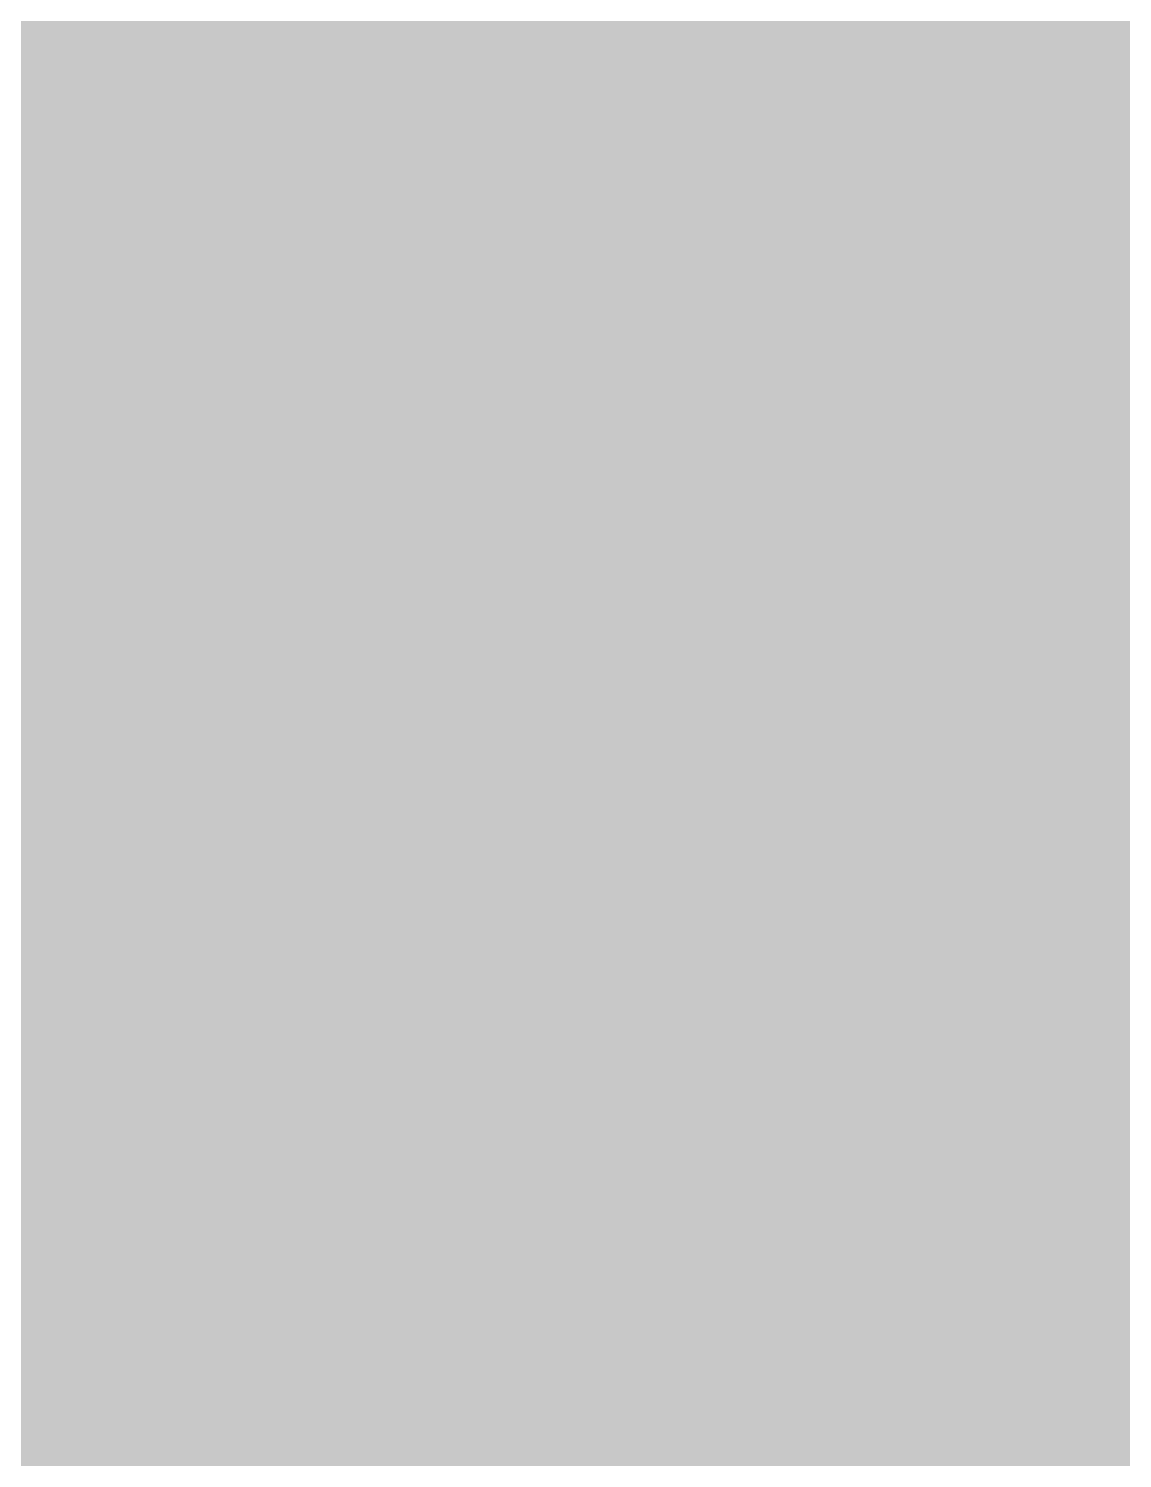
# Model space of a CAD drawing. Header units: millimetres. Extents: x 0 to 212, y 0 to 212.
# Drawn here: x 67.07 to 104.38, y 122.11 to 170.92 of the extents above; entities that cross this region are included whole.
import ezdxf

# ---------------------------------------------------------------- set-up
doc = ezdxf.new("R2010")
doc.units = ezdxf.units.MM

msp = doc.modelspace()

# ---------------------------------------------------------------- hatches: boundary and pattern name
msp.add_hatch(color=254).paths.add_polyline_path([(211.7189, 105.8869), (211.709, 107.2007), (211.6861, 108.5139), (211.6455, 109.8245), (211.5871, 111.1326), (211.5134, 112.4407), (211.4245, 113.7437), (211.3204, 115.0468), (211.201, 116.3447), (211.0638, 117.6426), (210.9114, 118.9355), (210.7413, 120.2258), (210.5584, 121.5136), (210.3577, 122.7988), (210.1418, 124.079), (209.9107, 125.3566), (209.6643, 126.6292), (209.4027, 127.8992), (209.1258, 129.1641), (208.8337, 130.4239), (208.5264, 131.6812), (208.2038, 132.936), (207.866, 134.1831), (207.5104, 135.4277), (207.1421, 136.6647), (206.7611, 137.8991), (206.3623, 139.1285), (205.9483, 140.3502), (205.5216, 141.5694), (205.0771, 142.781), (204.6199, 143.9901), (204.1474, 145.1915), (203.6623, 146.3853), (203.1619, 147.574), (202.6463, 148.7576), (202.1154, 149.9362), (201.5693, 151.1046), (201.0105, 152.2705), (200.439, 153.4262), (199.8523, 154.5768), (199.2503, 155.7198), (198.6356, 156.8577), (198.0057, 157.9855), (197.3605, 159.1081), (196.7052, 160.2232), (196.0321, 161.3281), (195.3489, 162.4279), (194.6504, 163.5176), (193.9366, 164.6022), (193.2102, 165.6766), (192.471, 166.7434), (191.7167, 167.8), (190.9521, 168.849), (190.1698, 169.8904), (189.3773, 170.9217), (188.5696, 171.9428), (187.7517, 172.9562), (186.9161, 173.9621), (186.0702, 174.9552), (185.2117, 175.9407), (184.338, 176.9161), (183.454, 177.8838), (182.5549, 178.8389), (181.643, 179.7837), (180.721, 180.7185), (179.7837, 181.643), (178.8389, 182.5549), (177.8838, 183.454), (176.9161, 184.338), (175.9407, 185.2117), (174.9552, 186.0702), (173.9621, 186.9161), (172.9562, 187.7492), (171.9428, 188.5696), (170.9217, 189.3773), (169.8904, 190.1698), (168.849, 190.9496), (167.8, 191.7167), (166.7408, 192.471), (165.6766, 193.2102), (164.6022, 193.9366), (163.5176, 194.6504), (162.4279, 195.3489), (161.3281, 196.0321), (160.2232, 196.7052), (159.1081, 197.3631), (157.9855, 198.0057), (156.8577, 198.6356), (155.7198, 199.2503), (154.5768, 199.8523), (153.4262, 200.439), (152.2705, 201.0131), (151.1046, 201.5719), (149.9362, 202.1154), (148.7576, 202.6463), (147.574, 203.1619), (146.3853, 203.6623), (145.1889, 204.15), (143.9875, 204.6199), (142.781, 205.0796), (141.5694, 205.5216), (140.3502, 205.9483), (139.1285, 206.3623), (137.8991, 206.7611), (136.6647, 207.1446), (135.4252, 207.5129), (134.1831, 207.866), (132.9334, 208.2038), (131.6812, 208.5264), (130.4239, 208.8337), (129.1641, 209.1284), (127.8966, 209.4052), (126.6292, 209.6668), (125.3541, 209.9132), (124.0765, 210.1444), (122.7963, 210.3603), (121.5136, 210.5584), (120.2258, 210.7438), (118.9355, 210.9114), (117.6401, 211.0638), (116.3447, 211.201), (115.0468, 211.3229), (113.7437, 211.4271), (112.4382, 211.516), (111.1326, 211.5896), (109.8245, 211.6455), (108.5113, 211.6861), (107.1982, 211.7115), (105.885, 211.7192), (104.5693, 211.7115), (103.2561, 211.6861), (101.9454, 211.6455), (100.6373, 211.5896), (99.3292, 211.516), (98.0262, 211.4271), (96.7232, 211.3229), (95.4253, 211.201), (94.1273, 211.0638), (92.8345, 210.9114), (91.5441, 210.7438), (90.2564, 210.5584), (88.9711, 210.3603), (87.691, 210.1444), (86.4133, 209.9132), (85.1408, 209.6668), (83.8708, 209.4052), (82.6059, 209.1284), (81.346, 208.8337), (80.0887, 208.5264), (78.834, 208.2038), (77.5868, 207.866), (76.3422, 207.5129), (75.1053, 207.1446), (73.8708, 206.7611), (72.6415, 206.3623), (71.4197, 205.9483), (70.2005, 205.5216), (68.9889, 205.0796), (67.7799, 204.6199), (66.5785, 204.15), (65.3847, 203.6623), (64.196, 203.1619), (63.0123, 202.6463), (61.8338, 202.1154), (60.6628, 201.5719), (59.4995, 201.0131), (58.3438, 200.439), (57.1932, 199.8523), (56.0502, 199.2503), (54.9123, 198.6356), (53.7845, 198.0057), (52.6618, 197.3631), (51.5468, 196.7052), (50.4419, 196.0321), (49.342, 195.3489), (48.2524, 194.6504), (47.1678, 193.9366), (46.0934, 193.2102), (45.0266, 192.471), (43.9699, 191.7167), (42.9209, 190.9496), (41.8795, 190.1698), (40.8483, 189.3773), (39.8272, 188.5696), (38.8137, 187.7492), (37.8079, 186.9161), (36.8148, 186.0702), (35.8292, 185.2117), (34.8539, 184.338), (33.8861, 183.454), (32.9311, 182.5549), (31.9862, 181.643), (31.049, 180.7185), (30.1269, 179.7837), (29.2151, 178.8389), (28.3159, 177.8838), (27.432, 176.9161), (26.5582, 175.9407), (25.6997, 174.9552), (24.8539, 173.9621), (24.0208, 172.9562), (23.2004, 171.9428), (22.3926, 170.9217), (21.6002, 169.8904), (20.8204, 168.849), (20.0533, 167.8), (19.2989, 166.7434), (18.5598, 165.6766), (17.8333, 164.6022), (17.1196, 163.5176), (16.4211, 162.4279), (15.7378, 161.3281), (15.0647, 160.2232), (14.4069, 159.1081), (13.7643, 157.9855), (13.1343, 156.8577), (12.5197, 155.7198), (11.9177, 154.5768), (11.3309, 153.4262), (10.7569, 152.2705), (10.1981, 151.1046), (9.6545, 149.9362), (9.1237, 148.7576), (8.6081, 147.574), (8.1077, 146.3853), (7.62, 145.1915), (7.1501, 143.9901), (6.6904, 142.781), (6.2484, 141.5694), (5.8217, 140.3502), (5.4077, 139.1285), (5.0089, 137.8991), (4.6253, 136.6647), (4.257, 135.4277), (3.904, 134.1831), (3.5662, 132.936), (3.2436, 131.6812), (2.9362, 130.4239), (2.6416, 129.1641), (2.3647, 127.8992), (2.1031, 126.6292), (1.8567, 125.3566), (1.6256, 124.079), (1.4097, 122.7988), (1.2116, 121.5136), (1.0262, 120.2258), (0.8585, 118.9355), (0.7061, 117.6426), (0.569, 116.3447), (0.447, 115.0468), (0.3429, 113.7437), (0.254, 112.4407), (0.1803, 111.1326), (0.1245, 109.8245), (0.0838, 108.5139), (0.0584, 107.2007), (0.0508, 105.885), (0.0584, 104.5718), (0.0838, 103.2586), (0.1245, 101.9454), (0.1803, 100.6373), (0.254, 99.3318), (0.3429, 98.0262), (0.447, 96.7232), (0.569, 95.4253), (0.7061, 94.1299), (0.8585, 92.8345), (1.0262, 91.5441), (1.2116, 90.2564), (1.4097, 88.9737), (1.6256, 87.6935), (1.8567, 86.4159), (2.1031, 85.1408), (2.3647, 83.8733), (2.6416, 82.6059), (2.9362, 81.346), (3.2436, 80.0887), (3.5662, 78.8365), (3.904, 77.5868), (4.257, 76.3448), (4.6253, 75.1053), (5.0089, 73.8708), (5.4077, 72.6415), (5.8217, 71.4197), (6.2484, 70.2005), (6.6904, 68.9889), (7.1501, 67.7824), (7.62, 66.581), (8.1077, 65.3847), (8.6081, 64.196), (9.1237, 63.0123), (9.6545, 61.8338), (10.1981, 60.6654), (10.7569, 59.4995), (11.3309, 58.3438), (11.9177, 57.1932), (12.5197, 56.0502), (13.1343, 54.9123), (13.7643, 53.7845), (14.4069, 52.6618), (15.0647, 51.5468), (15.7378, 50.4419), (16.4211, 49.342), (17.1196, 48.2524), (17.8333, 47.1678), (18.5598, 46.0934), (19.2989, 45.0291), (20.0533, 43.9699), (20.8204, 42.9209), (21.6002, 41.8795), (22.3926, 40.8483), (23.2004, 39.8272), (24.0208, 38.8137), (24.8539, 37.8079), (25.6997, 36.8148), (26.5582, 35.8292), (27.432, 34.8539), (28.3159, 33.8861), (29.2151, 32.9311), (30.1269, 31.9862), (31.049, 31.049), (31.9862, 30.1269), (32.9311, 29.2151), (33.8861, 28.3159), (34.8539, 27.432), (35.8292, 26.5582), (36.8148, 25.6997), (37.8079, 24.8539), (38.8137, 24.0182), (39.8272, 23.2004), (40.8483, 22.3926), (41.8795, 21.6002), (42.9209, 20.8178), (43.9699, 20.0533), (45.0266, 19.2989), (46.0934, 18.5598), (47.1678, 17.8333), (48.2524, 17.1196), (49.342, 16.4211), (50.4419, 15.7378), (51.5468, 15.0647), (52.6618, 14.4094), (53.7845, 13.7643), (54.9123, 13.1343), (56.0502, 12.5197), (57.1932, 11.9177), (58.3438, 11.3309), (59.4995, 10.7594), (60.6628, 10.2006), (61.8338, 9.6545), (63.0123, 9.1237), (64.196, 8.6081), (65.3847, 8.1077), (66.5785, 7.6225), (67.7799, 7.1501), (68.9889, 6.6929), (70.2005, 6.2484), (71.4197, 5.8217), (72.6415, 5.4077), (73.8708, 5.0089), (75.1053, 4.6279), (76.3422, 4.2596), (77.5868, 3.904), (78.834, 3.5662), (80.0887, 3.2436), (81.346, 2.9362), (82.6059, 2.6441), (83.8708, 2.3673), (85.1408, 2.1057), (86.4133, 1.8593), (87.691, 1.6281), (88.9711, 1.4122), (90.2564, 1.2116), (91.5441, 1.0287), (92.8345, 0.8585), (94.1273, 0.7061), (95.4253, 0.569), (96.7232, 0.4496), (98.0262, 0.3454), (99.3292, 0.2565), (100.6373, 0.1829), (101.9454, 0.1245), (103.2561, 0.0838), (104.5693, 0.061), (105.885, 0.0533), (107.1982, 0.061), (108.5113, 0.0838), (109.8245, 0.1245), (111.1326, 0.1829), (112.4382, 0.2565), (113.7437, 0.3454), (115.0468, 0.4496), (116.3447, 0.569), (117.6401, 0.7061), (118.9355, 0.8585), (120.2258, 1.0287), (121.5136, 1.2116), (122.7963, 1.4122), (124.0765, 1.6281), (125.3541, 1.8593), (126.6292, 2.1057), (127.8966, 2.3673), (129.1641, 2.6441), (130.4239, 2.9362), (131.6812, 3.2436), (132.9334, 3.5662), (134.1831, 3.904), (135.4252, 4.2596), (136.6647, 4.6279), (137.8991, 5.0089), (139.1285, 5.4077), (140.3502, 5.8217), (141.5694, 6.2484), (142.781, 6.6929), (143.9875, 7.1501), (145.1889, 7.6225), (146.3853, 8.1077), (147.574, 8.6081), (148.7576, 9.1237), (149.9362, 9.6545), (151.1046, 10.2006), (152.2705, 10.7594), (153.4262, 11.3309), (154.5768, 11.9177), (155.7198, 12.5197), (156.8577, 13.1343), (157.9855, 13.7643), (159.1081, 14.4094), (160.2232, 15.0647), (161.3281, 15.7378), (162.4279, 16.4211), (163.5176, 17.1196), (164.6022, 17.8333), (165.6766, 18.5598), (166.7408, 19.2989), (167.8, 20.0533), (168.849, 20.8178), (169.8904, 21.6002), (170.9217, 22.3926), (171.9428, 23.2004), (172.9562, 24.0182), (173.9621, 24.8539), (174.9552, 25.6997), (175.9407, 26.5582), (176.9161, 27.432), (177.8838, 28.3159), (178.8389, 29.2151), (179.7837, 30.1269), (180.721, 31.049), (181.643, 31.9862), (182.5549, 32.9311), (183.454, 33.8861), (184.338, 34.8539), (185.2117, 35.8292), (186.0702, 36.8148), (186.9161, 37.8079), (187.7517, 38.8137), (188.5696, 39.8272), (189.3773, 40.8483), (190.1698, 41.8795), (190.9521, 42.9209), (191.7167, 43.9699), (192.471, 45.0291), (193.2102, 46.0934), (193.9366, 47.1678), (194.6504, 48.2524), (195.3489, 49.342), (196.0321, 50.4419), (196.7052, 51.5468), (197.3605, 52.6618), (198.0057, 53.7845), (198.6356, 54.9123), (199.2503, 56.0502), (199.8523, 57.1932), (200.439, 58.3438), (201.0105, 59.4995), (201.5693, 60.6654), (202.1154, 61.8338), (202.6463, 63.0123), (203.1619, 64.196), (203.6623, 65.3847), (204.1474, 66.581), (204.6199, 67.7824), (205.0771, 68.9889), (205.5216, 70.2005), (205.9483, 71.4197), (206.3623, 72.6415), (206.7611, 73.8708), (207.1421, 75.1053), (207.5104, 76.3448), (207.866, 77.5868), (208.2038, 78.8365), (208.5264, 80.0887), (208.8337, 81.346), (209.1258, 82.6059), (209.4027, 83.8733), (209.6643, 85.1408), (209.9107, 86.4159), (210.1418, 87.6935), (210.3577, 88.9737), (210.5584, 90.2564), (210.7413, 91.5441), (210.9114, 92.8345), (211.0638, 94.1299), (211.201, 95.4253), (211.3204, 96.7232), (211.4245, 98.0262), (211.5134, 99.3318), (211.5871, 100.6373), (211.6455, 101.9454), (211.6861, 103.2586), (211.709, 104.5718), (211.7166, 105.885)])
h = msp.add_hatch(color=59)
edge = h.paths.add_edge_path()
edge.add_line((79.3253, 124.937), (87.8981, 124.937))
edge.add_line((87.8981, 124.937), (88.1888, 125.1864))
edge.add_line((88.1888, 125.1864), (88.4834, 125.443))
edge.add_line((88.4834, 125.443), (88.7857, 125.7046))
edge.add_line((88.7857, 125.7046), (89.0905, 125.9738))
edge.add_line((89.0905, 125.9738), (89.3978, 126.2507))
edge.add_line((89.3978, 126.2507), (89.7103, 126.5326))
edge.add_line((89.7103, 126.5326), (90.0252, 126.8197))
edge.add_line((90.0252, 126.8197), (90.3453, 127.1143))
edge.add_line((90.3453, 127.1143), (90.6653, 127.4166))
edge.add_line((90.6653, 127.4166), (90.9904, 127.7239))
edge.add_line((90.9904, 127.7239), (91.3155, 128.0363))
edge.add_line((91.3155, 128.0363), (91.6432, 128.3564))
edge.add_line((91.6432, 128.3564), (91.9734, 128.6815))
edge.add_line((91.9734, 128.6815), (92.3036, 129.0142))
edge.add_line((92.3036, 129.0142), (92.6338, 129.352))
edge.add_line((92.6338, 129.352), (92.9665, 129.6949))
edge.add_line((92.9665, 129.6949), (93.2993, 130.0455))
edge.add_line((93.2993, 130.0455), (93.6295, 130.4011))
edge.add_line((93.6295, 130.4011), (93.9622, 130.7643))
edge.add_line((93.9622, 130.7643), (94.2924, 131.1326))
edge.add_line((94.2924, 131.1326), (94.6252, 131.506))
edge.add_line((94.6252, 131.506), (94.9528, 131.887))
edge.add_line((94.9528, 131.887), (95.2805, 132.273))
edge.add_line((95.2805, 132.273), (95.6056, 132.6667))
edge.add_line((95.6056, 132.6667), (95.9307, 133.063))
edge.add_line((95.9307, 133.063), (96.2508, 133.4668))
edge.add_line((96.2508, 133.4668), (96.5708, 133.8783))
edge.add_line((96.5708, 133.8783), (96.8858, 134.2949))
edge.add_line((96.8858, 134.2949), (97.1982, 134.7165))
edge.add_line((97.1982, 134.7165), (97.5081, 135.1432))
edge.add_line((97.5081, 135.1432), (97.8129, 135.575))
edge.add_line((97.8129, 135.575), (98.1126, 136.0145))
edge.add_line((98.1126, 136.0145), (98.4098, 136.4615))
edge.add_line((98.4098, 136.4615), (98.6993, 136.9111))
edge.add_line((98.6993, 136.9111), (98.9863, 137.3683))
edge.add_line((98.9863, 137.3683), (99.2657, 137.8306))
edge.add_line((99.2657, 137.8306), (99.5426, 138.2979))
edge.add_line((99.5426, 138.2979), (99.8118, 138.7704))
edge.add_line((99.8118, 138.7704), (100.0735, 139.2504))
edge.add_line((100.0735, 139.2504), (100.33, 139.7356))
edge.add_line((100.33, 139.7356), (100.5789, 140.2258))
edge.add_line((100.5789, 140.2258), (100.8202, 140.7211))
edge.add_line((100.8202, 140.7211), (101.0564, 141.2215))
edge.add_line((101.0564, 141.2215), (101.2825, 141.7295))
edge.add_line((101.2825, 141.7295), (101.5009, 142.2425))
edge.add_line((101.5009, 142.2425), (101.7092, 142.7607))
edge.add_line((101.7092, 142.7607), (101.9124, 143.2839))
edge.add_line((101.9124, 143.2839), (102.1029, 143.8123))
edge.add_line((102.1029, 143.8123), (102.2858, 144.3457))
edge.add_line((102.2858, 144.3457), (102.4611, 144.8867))
edge.add_line((102.4611, 144.8867), (102.6236, 145.4302))
edge.add_line((102.6236, 145.4302), (102.776, 145.9814))
edge.add_line((102.776, 145.9814), (102.9208, 146.5377))
edge.add_line((102.9208, 146.5377), (103.0503, 147.099))
edge.add_line((103.0503, 147.099), (103.1723, 147.6654))
edge.add_line((103.1723, 147.6654), (103.2815, 148.2369))
edge.add_line((103.2815, 148.2369), (103.378, 148.8161))
edge.add_line((103.378, 148.8161), (103.4644, 149.3977))
edge.add_line((103.4644, 149.3977), (103.538, 149.9845))
edge.add_line((103.538, 149.9845), (103.599, 150.5788))
edge.add_line((103.599, 150.5788), (103.6472, 151.1757))
edge.add_line((103.6472, 151.1757), (103.6803, 151.7802))
edge.add_line((103.6803, 151.7802), (103.7006, 152.3873))
edge.add_line((103.7006, 152.3873), (103.7082, 153.002))
edge.add_line((103.7082, 153.002), (103.7057, 153.5481))
edge.add_line((103.7057, 153.5481), (103.693, 154.084))
edge.add_line((103.693, 154.084), (103.6777, 154.6123))
edge.add_line((103.6777, 154.6123), (103.6523, 155.128))
edge.add_line((103.6523, 155.128), (103.6193, 155.6385))
edge.add_line((103.6193, 155.6385), (103.5812, 156.1363))
edge.add_line((103.5812, 156.1363), (103.5355, 156.6266))
edge.add_line((103.5355, 156.6266), (103.4821, 157.1066))
edge.add_line((103.4821, 157.1066), (103.4237, 157.5765))
edge.add_line((103.4237, 157.5765), (103.3577, 158.0388))
edge.add_line((103.3577, 158.0388), (103.284, 158.4909))
edge.add_line((103.284, 158.4909), (103.2027, 158.9354))
edge.add_line((103.2027, 158.9354), (103.1164, 159.3698))
edge.add_line((103.1164, 159.3698), (103.0199, 159.7939))
edge.add_line((103.0199, 159.7939), (102.9208, 160.2105))
edge.add_line((102.9208, 160.2105), (102.8116, 160.6169))
edge.add_line((102.8116, 160.6169), (102.6973, 161.0157))
edge.add_line((102.6973, 161.0157), (102.5754, 161.4043))
edge.add_line((102.5754, 161.4043), (102.4458, 161.7828))
edge.add_line((102.4458, 161.7828), (102.3112, 162.1536))
edge.add_line((102.3112, 162.1536), (102.1664, 162.5168))
edge.add_line((102.1664, 162.5168), (102.0191, 162.8699))
edge.add_line((102.0191, 162.8699), (101.8616, 163.2128))
edge.add_line((101.8616, 163.2128), (101.6991, 163.5481))
edge.add_line((101.6991, 163.5481), (101.5289, 163.8757))
edge.add_line((101.5289, 163.8757), (101.3536, 164.1932))
edge.add_line((101.3536, 164.1932), (101.1707, 164.5031))
edge.add_line((101.1707, 164.5031), (100.9802, 164.8028))
edge.add_line((100.9802, 164.8028), (100.7821, 165.0949))
edge.add_line((100.7821, 165.0949), (100.5789, 165.3769))
edge.add_line((100.5789, 165.3769), (100.3681, 165.6512))
edge.add_line((100.3681, 165.6512), (100.1522, 165.9153))
edge.add_line((100.1522, 165.9153), (99.9287, 166.1719))
edge.add_line((99.9287, 166.1719), (99.6975, 166.4208))
edge.add_line((99.6975, 166.4208), (99.4613, 166.6621))
edge.add_line((99.4613, 166.6621), (99.2175, 166.8932))
edge.add_line((99.2175, 166.8932), (98.9686, 167.1142))
edge.add_line((98.9686, 167.1142), (98.7095, 167.3301))
edge.add_line((98.7095, 167.3301), (98.4479, 167.5359))
edge.add_line((98.4479, 167.5359), (98.1761, 167.7314))
edge.add_line((98.1761, 167.7314), (97.8992, 167.9219))
edge.add_line((97.8992, 167.9219), (97.6173, 168.1023))
edge.add_line((97.6173, 168.1023), (97.3277, 168.275))
edge.add_line((97.3277, 168.275), (97.0305, 168.4376))
edge.add_line((97.0305, 168.4376), (96.7283, 168.595))
edge.add_line((96.7283, 168.595), (96.4184, 168.7424))
edge.add_line((96.4184, 168.7424), (96.1009, 168.8821))
edge.add_line((96.1009, 168.8821), (95.7783, 169.0116))
edge.add_line((95.7783, 169.0116), (95.4507, 169.1361))
edge.add_line((95.4507, 169.1361), (95.1128, 169.2504))
edge.add_line((95.1128, 169.2504), (94.7725, 169.357))
edge.add_line((94.7725, 169.357), (94.422, 169.4561))
edge.add_line((94.422, 169.4561), (94.0689, 169.545))
edge.add_line((94.0689, 169.545), (93.7057, 169.6288))
edge.add_line((93.7057, 169.6288), (93.3374, 169.7025))
edge.add_line((93.3374, 169.7025), (92.964, 169.7711))
edge.add_line((92.964, 169.7711), (92.583, 169.8295))
edge.add_line((92.583, 169.8295), (92.1944, 169.8803))
edge.add_line((92.1944, 169.8803), (91.8032, 169.9235))
edge.add_line((91.8032, 169.9235), (91.4019, 169.9565))
edge.add_line((91.4019, 169.9565), (90.9955, 169.9844))
edge.add_line((90.9955, 169.9844), (90.5815, 170.0047))
edge.add_line((90.5815, 170.0047), (90.1624, 170.0149))
edge.add_line((90.1624, 170.0149), (89.7382, 170.02))
edge.add_line((89.7382, 170.02), (89.4004, 170.0174))
edge.add_line((89.4004, 170.0174), (89.0626, 170.0073))
edge.add_line((89.0626, 170.0073), (88.7273, 169.992))
edge.add_line((88.7273, 169.992), (88.3945, 169.9717))
edge.add_line((88.3945, 169.9717), (88.0618, 169.9438))
edge.add_line((88.0618, 169.9438), (87.7341, 169.9108))
edge.add_line((87.7341, 169.9108), (87.4065, 169.8701))
edge.add_line((87.4065, 169.8701), (87.0814, 169.8244))
edge.add_line((87.0814, 169.8244), (86.7588, 169.7711))
edge.add_line((86.7588, 169.7711), (86.4387, 169.7101))
edge.add_line((86.4387, 169.7101), (86.1212, 169.6441))
edge.add_line((86.1212, 169.6441), (85.8063, 169.5729))
edge.add_line((85.8063, 169.5729), (85.4964, 169.4942))
edge.add_line((85.4964, 169.4942), (85.1865, 169.4078))
edge.add_line((85.1865, 169.4078), (84.8817, 169.3139))
edge.add_line((84.8817, 169.3139), (84.5795, 169.2148))
edge.add_line((84.5795, 169.2148), (84.2823, 169.1081))
edge.add_line((84.2823, 169.1081), (83.9876, 168.9938))
edge.add_line((83.9876, 168.9938), (83.6955, 168.8744))
edge.add_line((83.6955, 168.8744), (83.4085, 168.7449))
edge.add_line((83.4085, 168.7449), (83.124, 168.6103))
edge.add_line((83.124, 168.6103), (82.8446, 168.468))
edge.add_line((82.8446, 168.468), (82.5678, 168.3182))
edge.add_line((82.5678, 168.3182), (82.2985, 168.1607))
edge.add_line((82.2985, 168.1607), (82.0293, 167.9956))
edge.add_line((82.0293, 167.9956), (81.7677, 167.8254))
edge.add_line((81.7677, 167.8254), (81.5086, 167.6451))
edge.add_line((81.5086, 167.6451), (81.2571, 167.4571))
edge.add_line((81.2571, 167.4571), (81.0082, 167.2615))
edge.add_line((81.0082, 167.2615), (80.7644, 167.0583))
edge.add_line((80.7644, 167.0583), (80.5256, 166.8475))
edge.add_line((80.5256, 166.8475), (80.2919, 166.6291))
edge.add_line((80.2919, 166.6291), (80.0633, 166.403))
edge.add_line((80.0633, 166.403), (79.8424, 166.1693))
edge.add_line((79.8424, 166.1693), (79.6239, 165.9255))
edge.add_line((79.6239, 165.9255), (79.4131, 165.6766))
edge.add_line((79.4131, 165.6766), (79.2074, 165.4175))
edge.add_line((79.2074, 165.4175), (79.0092, 165.1508))
edge.add_line((79.0092, 165.1508), (78.8137, 164.8739))
edge.add_line((78.8137, 164.8739), (78.6257, 164.5895))
edge.add_line((78.6257, 164.5895), (78.4454, 164.2974))
edge.add_line((78.4454, 164.2974), (78.2701, 163.9976))
edge.add_line((78.2701, 163.9976), (78.1025, 163.6878))
edge.add_line((78.1025, 163.6878), (77.9399, 163.3703))
edge.add_line((77.9399, 163.3703), (77.785, 163.0426))
edge.add_line((77.785, 163.0426), (77.6376, 162.7073))
edge.add_line((77.6376, 162.7073), (77.4954, 162.3644))
edge.add_line((77.4954, 162.3644), (77.3608, 162.0088))
edge.add_line((77.3608, 162.0088), (77.2338, 161.6481))
edge.add_line((77.2338, 161.6481), (77.1144, 161.2773))
edge.add_line((77.1144, 161.2773), (77.0026, 160.8963))
edge.add_line((77.0026, 160.8963), (76.8985, 160.5077))
edge.add_line((76.8985, 160.5077), (76.802, 160.1089))
edge.add_line((76.802, 160.1089), (76.7131, 159.7))
edge.add_line((76.7131, 159.7), (76.6318, 159.2834))
edge.add_line((76.6318, 159.2834), (76.5581, 158.8567))
edge.add_line((76.5581, 158.8567), (76.4921, 158.4198))
edge.add_line((76.4921, 158.4198), (76.4362, 157.9753))
edge.add_line((76.4362, 157.9753), (76.388, 157.5206))
edge.add_line((76.388, 157.5206), (76.3473, 157.0558))
edge.add_line((76.3473, 157.0558), (76.3168, 156.5808))
edge.add_line((76.3168, 156.5808), (76.294, 156.0957))
edge.add_line((76.294, 156.0957), (76.2813, 155.6029))
edge.add_line((76.2813, 155.6029), (76.2762, 155.0975))
edge.add_line((76.2762, 155.0975), (76.2813, 154.6682))
edge.add_line((76.2813, 154.6682), (76.294, 154.2415))
edge.add_line((76.294, 154.2415), (76.3143, 153.8249))
edge.add_line((76.3143, 153.8249), (76.3448, 153.416))
edge.add_line((76.3448, 153.416), (76.3803, 153.0121))
edge.add_line((76.3803, 153.0121), (76.4261, 152.6134))
edge.add_line((76.4261, 152.6134), (76.4794, 152.2247))
edge.add_line((76.4794, 152.2247), (76.5429, 151.8412))
edge.add_line((76.5429, 151.8412), (76.6115, 151.4653))
edge.add_line((76.6115, 151.4653), (76.6877, 151.097))
edge.add_line((76.6877, 151.097), (76.7715, 150.7338))
edge.add_line((76.7715, 150.7338), (76.8629, 150.3782))
edge.add_line((76.8629, 150.3782), (76.9595, 150.0276))
edge.add_line((76.9595, 150.0276), (77.0661, 149.6873))
edge.add_line((77.0661, 149.6873), (77.1779, 149.352))
edge.add_line((77.1779, 149.352), (77.2973, 149.0243))
edge.add_line((77.2973, 149.0243), (77.4217, 148.7018))
edge.add_line((77.4217, 148.7018), (77.5538, 148.3868))
edge.add_line((77.5538, 148.3868), (77.691, 148.0795))
edge.add_line((77.691, 148.0795), (77.8358, 147.7797))
edge.add_line((77.8358, 147.7797), (77.9856, 147.4851))
edge.add_line((77.9856, 147.4851), (78.1431, 147.1981))
edge.add_line((78.1431, 147.1981), (78.3057, 146.9161))
edge.add_line((78.3057, 146.9161), (78.4733, 146.6444))
edge.add_line((78.4733, 146.6444), (78.646, 146.3777))
edge.add_line((78.646, 146.3777), (78.8264, 146.116))
edge.add_line((78.8264, 146.116), (79.0092, 145.862))
edge.add_line((79.0092, 145.862), (79.1997, 145.6157))
edge.add_line((79.1997, 145.6157), (79.3928, 145.3769))
edge.add_line((79.3928, 145.3769), (79.5934, 145.1432))
edge.add_line((79.5934, 145.1432), (79.7992, 144.9197))
edge.add_line((79.7992, 144.9197), (80.0075, 144.6987))
edge.add_line((80.0075, 144.6987), (80.2208, 144.4879))
edge.add_line((80.2208, 144.4879), (80.4393, 144.2822))
edge.add_line((80.4393, 144.2822), (80.6602, 144.0815))
edge.add_line((80.6602, 144.0815), (80.8863, 143.891))
edge.add_line((80.8863, 143.891), (81.1174, 143.7056))
edge.add_line((81.1174, 143.7056), (81.3537, 143.5252))
edge.add_line((81.3537, 143.5252), (81.5899, 143.3551))
edge.add_line((81.5899, 143.3551), (81.8337, 143.19))
edge.add_line((81.8337, 143.19), (82.0776, 143.0325))
edge.add_line((82.0776, 143.0325), (82.3265, 142.8801))
edge.add_line((82.3265, 142.8801), (82.5805, 142.7353))
edge.add_line((82.5805, 142.7353), (82.8345, 142.5981))
edge.add_line((82.8345, 142.5981), (83.0936, 142.4661))
edge.add_line((83.0936, 142.4661), (83.3552, 142.3416))
edge.add_line((83.3552, 142.3416), (83.6193, 142.2248))
edge.add_line((83.6193, 142.2248), (83.886, 142.113))
edge.add_line((83.886, 142.113), (84.1527, 142.0089))
edge.add_line((84.1527, 142.0089), (84.4245, 141.9123))
edge.add_line((84.4245, 141.9123), (84.6988, 141.8209))
edge.add_line((84.6988, 141.8209), (84.9757, 141.7371))
edge.add_line((84.9757, 141.7371), (85.2526, 141.6609))
edge.add_line((85.2526, 141.6609), (85.532, 141.5898))
edge.add_line((85.532, 141.5898), (85.8139, 141.5263))
edge.add_line((85.8139, 141.5263), (86.0984, 141.4678))
edge.add_line((86.0984, 141.4678), (86.3829, 141.4196))
edge.add_line((86.3829, 141.4196), (86.6673, 141.3739))
edge.add_line((86.6673, 141.3739), (86.9544, 141.3383))
edge.add_line((86.9544, 141.3383), (87.2439, 141.3078))
edge.add_line((87.2439, 141.3078), (87.5335, 141.285))
edge.add_line((87.5335, 141.285), (87.823, 141.2672))
edge.add_line((87.823, 141.2672), (88.1151, 141.257))
edge.add_line((88.1151, 141.257), (88.4047, 141.2545))
edge.add_line((88.4047, 141.2545), (88.5368, 141.2545))
edge.add_line((88.5368, 141.2545), (88.6663, 141.257))
edge.add_line((88.6663, 141.257), (88.7933, 141.2596))
edge.add_line((88.7933, 141.2596), (88.9229, 141.2646))
edge.add_line((88.9229, 141.2646), (89.0499, 141.2723))
edge.add_line((89.0499, 141.2723), (89.1743, 141.2799))
edge.add_line((89.1743, 141.2799), (89.2988, 141.2875))
edge.add_line((89.2988, 141.2875), (89.4232, 141.2977))
edge.add_line((89.4232, 141.2977), (89.5477, 141.3104))
edge.add_line((89.5477, 141.3104), (89.6696, 141.3231))
edge.add_line((89.6696, 141.3231), (89.7915, 141.3358))
edge.add_line((89.7915, 141.3358), (89.9109, 141.351))
edge.add_line((89.9109, 141.351), (90.0303, 141.3688))
edge.add_line((90.0303, 141.3688), (90.1497, 141.3866))
edge.add_line((90.1497, 141.3866), (90.2691, 141.4043))
edge.add_line((90.2691, 141.4043), (90.3859, 141.4247))
edge.add_line((90.3859, 141.4247), (90.5027, 141.445))
edge.add_line((90.5027, 141.445), (90.617, 141.4678))
edge.add_line((90.617, 141.4678), (90.7313, 141.4932))
edge.add_line((90.7313, 141.4932), (90.8456, 141.5186))
edge.add_line((90.8456, 141.5186), (90.9599, 141.544))
edge.add_line((90.9599, 141.544), (91.0717, 141.572))
edge.add_line((91.0717, 141.572), (91.1835, 141.5999))
edge.add_line((91.1835, 141.5999), (91.2927, 141.6304))
edge.add_line((91.2927, 141.6304), (91.4044, 141.6609))
edge.add_line((91.4044, 141.6609), (91.5137, 141.6914))
edge.add_line((91.5137, 141.6914), (91.6203, 141.7244))
edge.add_line((91.6203, 141.7244), (91.7296, 141.7574))
edge.add_line((91.7296, 141.7574), (91.8362, 141.793))
edge.add_line((91.8362, 141.793), (91.9429, 141.8285))
edge.add_line((91.9429, 141.8285), (92.0471, 141.8666))
edge.add_line((92.0471, 141.8666), (92.1512, 141.9047))
edge.add_line((92.1512, 141.9047), (92.2553, 141.9454))
edge.add_line((92.2553, 141.9454), (92.3595, 141.9835))
edge.add_line((92.3595, 141.9835), (92.4611, 142.0266))
edge.add_line((92.4611, 142.0266), (92.5627, 142.0673))
edge.add_line((92.5627, 142.0673), (92.6643, 142.1105))
edge.add_line((92.6643, 142.1105), (92.7633, 142.1562))
edge.add_line((92.7633, 142.1562), (92.8624, 142.1994))
edge.add_line((92.8624, 142.1994), (92.9615, 142.2476))
edge.add_line((92.9615, 142.2476), (93.0605, 142.2933))
edge.add_line((93.0605, 142.2933), (93.157, 142.3416))
edge.add_line((93.157, 142.3416), (93.2536, 142.3899))
edge.add_line((93.2536, 142.3899), (93.3501, 142.4407))
edge.add_line((93.3501, 142.4407), (93.4441, 142.4915))
edge.add_line((93.4441, 142.4915), (93.5406, 142.5423))
edge.add_line((93.5406, 142.5423), (93.6346, 142.5931))
edge.add_line((93.6346, 142.5931), (93.726, 142.6464))
edge.add_line((93.726, 142.6464), (93.82, 142.7023))
edge.add_line((93.82, 142.7023), (93.9114, 142.7556))
edge.add_line((93.9114, 142.7556), (94.0029, 142.8115))
edge.add_line((94.0029, 142.8115), (94.0943, 142.8674))
edge.add_line((94.0943, 142.8674), (94.1832, 142.9258))
edge.add_line((94.1832, 142.9258), (94.2746, 142.9842))
edge.add_line((94.2746, 142.9842), (94.3635, 143.0426))
edge.add_line((94.3635, 143.0426), (94.4499, 143.1011))
edge.add_line((94.4499, 143.1011), (94.5388, 143.162))
edge.add_line((94.5388, 143.162), (94.6252, 143.223))
edge.add_line((94.6252, 143.223), (94.7115, 143.2839))
edge.add_line((94.7115, 143.2839), (94.7979, 143.3474))
edge.add_line((94.7979, 143.3474), (94.8842, 143.4109))
edge.add_line((94.8842, 143.4109), (94.9681, 143.4744))
edge.add_line((94.9681, 143.4744), (95.0519, 143.5379))
edge.add_line((95.0519, 143.5379), (95.1357, 143.604))
edge.add_line((95.1357, 143.604), (94.963, 143.2255))
edge.add_line((94.963, 143.2255), (94.7852, 142.8471))
edge.add_line((94.7852, 142.8471), (94.5998, 142.4737))
edge.add_line((94.5998, 142.4737), (94.4118, 142.1028))
edge.add_line((94.4118, 142.1028), (94.2162, 141.7345))
edge.add_line((94.2162, 141.7345), (94.0181, 141.3688))
edge.add_line((94.0181, 141.3688), (93.8124, 141.0056))
edge.add_line((93.8124, 141.0056), (93.6015, 140.6449))
edge.add_line((93.6015, 140.6449), (93.3882, 140.2867))
edge.add_line((93.3882, 140.2867), (93.1697, 139.9337))
edge.add_line((93.1697, 139.9337), (92.9462, 139.5806))
edge.add_line((92.9462, 139.5806), (92.7202, 139.2326))
edge.add_line((92.7202, 139.2326), (92.489, 138.8872))
edge.add_line((92.489, 138.8872), (92.2528, 138.5443))
edge.add_line((92.2528, 138.5443), (92.014, 138.2039))
edge.add_line((92.014, 138.2039), (91.7727, 137.8661))
edge.add_line((91.7727, 137.8661), (91.5264, 137.5308))
edge.add_line((91.5264, 137.5308), (91.28, 137.1981))
edge.add_line((91.28, 137.1981), (91.0285, 136.8679))
edge.add_line((91.0285, 136.8679), (90.772, 136.5428))
edge.add_line((90.772, 136.5428), (90.5154, 136.2177))
edge.add_line((90.5154, 136.2177), (90.2564, 135.8976))
edge.add_line((90.2564, 135.8976), (89.9947, 135.5801))
edge.add_line((89.9947, 135.5801), (89.7306, 135.2626))
edge.add_line((89.7306, 135.2626), (89.4664, 134.9502))
edge.add_line((89.4664, 134.9502), (89.1972, 134.6403))
edge.add_line((89.1972, 134.6403), (88.9279, 134.333))
edge.add_line((88.9279, 134.333), (88.6587, 134.0307))
edge.add_line((88.6587, 134.0307), (88.3869, 133.7285))
edge.add_line((88.3869, 133.7285), (88.1126, 133.4287))
edge.add_line((88.1126, 133.4287), (87.8383, 133.1341))
edge.add_line((87.8383, 133.1341), (87.564, 132.842))
edge.add_line((87.564, 132.842), (87.2871, 132.5499))
edge.add_line((87.2871, 132.5499), (87.0128, 132.2629))
edge.add_line((87.0128, 132.2629), (86.7359, 131.9784))
edge.add_line((86.7359, 131.9784), (86.4591, 131.6965))
edge.add_line((86.4591, 131.6965), (86.1822, 131.4171))
edge.add_line((86.1822, 131.4171), (85.9053, 131.1402))
edge.add_line((85.9053, 131.1402), (85.631, 130.8684))
edge.add_line((85.631, 130.8684), (85.3542, 130.5966))
edge.add_line((85.3542, 130.5966), (85.0798, 130.3274))
edge.add_line((85.0798, 130.3274), (84.8055, 130.0632))
edge.add_line((84.8055, 130.0632), (84.5312, 129.8016))
edge.add_line((84.5312, 129.8016), (84.2594, 129.5425))
edge.add_line((84.2594, 129.5425), (83.9902, 129.2835))
edge.add_line((83.9902, 129.2835), (83.7209, 129.0295))
edge.add_line((83.7209, 129.0295), (83.4542, 128.7805))
edge.add_line((83.4542, 128.7805), (83.1875, 128.5316))
edge.add_line((83.1875, 128.5316), (82.9234, 128.2852))
edge.add_line((82.9234, 128.2852), (82.6643, 128.0414))
edge.add_line((82.6643, 128.0414), (82.4052, 127.8026))
edge.add_line((82.4052, 127.8026), (82.1487, 127.5639))
edge.add_line((82.1487, 127.5639), (81.8947, 127.3302))
edge.add_line((81.8947, 127.3302), (81.6432, 127.0991))
edge.add_line((81.6432, 127.0991), (81.3943, 126.8705))
edge.add_line((81.3943, 126.8705), (81.1505, 126.6444))
edge.add_line((81.1505, 126.6444), (80.9092, 126.4209))
edge.add_line((80.9092, 126.4209), (80.6704, 126.1999))
edge.add_line((80.6704, 126.1999), (80.4367, 125.9815))
edge.add_line((80.4367, 125.9815), (80.2056, 125.7681))
edge.add_line((80.2056, 125.7681), (79.9795, 125.5547))
edge.add_line((79.9795, 125.5547), (79.756, 125.3465))
edge.add_line((79.756, 125.3465), (79.5376, 125.1407))
edge.add_line((79.5376, 125.1407), (79.3242, 124.935))
edge = h.paths.add_edge_path(flags=16)
edge.add_line((90.1845, 146.5266), (89.9947, 146.5275))
edge.add_line((89.9947, 146.5275), (89.8093, 146.5301))
edge.add_line((89.8093, 146.5301), (89.6239, 146.5377))
edge.add_line((89.6239, 146.5377), (89.4385, 146.5478))
edge.add_line((89.4385, 146.5478), (89.2531, 146.5605))
edge.add_line((89.2531, 146.5605), (89.0702, 146.5758))
edge.add_line((89.0702, 146.5758), (88.8873, 146.5936))
edge.add_line((88.8873, 146.5936), (88.707, 146.6164))
edge.add_line((88.707, 146.6164), (88.5266, 146.6393))
edge.add_line((88.5266, 146.6393), (88.3488, 146.6698))
edge.add_line((88.3488, 146.6698), (88.171, 146.7002))
edge.add_line((88.171, 146.7002), (87.9932, 146.7358))
edge.add_line((87.9932, 146.7358), (87.8205, 146.7739))
edge.add_line((87.8205, 146.7739), (87.6452, 146.8171))
edge.add_line((87.6452, 146.8171), (87.4751, 146.8628))
edge.add_line((87.4751, 146.8628), (87.3049, 146.9111))
edge.add_line((87.3049, 146.9111), (87.1372, 146.9669))
edge.add_line((87.1372, 146.9669), (86.9696, 147.0228))
edge.add_line((86.9696, 147.0228), (86.8045, 147.0863))
edge.add_line((86.8045, 147.0863), (86.6419, 147.1498))
edge.add_line((86.6419, 147.1498), (86.4819, 147.2209))
edge.add_line((86.4819, 147.2209), (86.3244, 147.2946))
edge.add_line((86.3244, 147.2946), (86.167, 147.3733))
edge.add_line((86.167, 147.3733), (86.0146, 147.4572))
edge.add_line((86.0146, 147.4572), (85.8622, 147.5435))
edge.add_line((85.8622, 147.5435), (85.7123, 147.635))
edge.add_line((85.7123, 147.635), (85.5675, 147.7315))
edge.add_line((85.5675, 147.7315), (85.4227, 147.8331))
edge.add_line((85.4227, 147.8331), (85.2805, 147.9398))
edge.add_line((85.2805, 147.9398), (85.1408, 148.0515))
edge.add_line((85.1408, 148.0515), (85.0062, 148.1658))
edge.add_line((85.0062, 148.1658), (84.8716, 148.2877))
edge.add_line((84.8716, 148.2877), (84.742, 148.4122))
edge.add_line((84.742, 148.4122), (84.615, 148.5443))
edge.add_line((84.615, 148.5443), (84.4906, 148.6814))
edge.add_line((84.4906, 148.6814), (84.3712, 148.8237))
edge.add_line((84.3712, 148.8237), (84.2518, 148.971))
edge.add_line((84.2518, 148.971), (84.1375, 149.1234))
edge.add_line((84.1375, 149.1234), (84.0257, 149.2809))
edge.add_line((84.0257, 149.2809), (83.9191, 149.446))
edge.add_line((83.9191, 149.446), (83.8149, 149.6162))
edge.add_line((83.8149, 149.6162), (83.7133, 149.7914))
edge.add_line((83.7133, 149.7914), (83.6168, 149.9718))
edge.add_line((83.6168, 149.9718), (83.5254, 150.1597))
edge.add_line((83.5254, 150.1597), (83.4339, 150.3553))
edge.add_line((83.4339, 150.3553), (83.3501, 150.5534))
edge.add_line((83.3501, 150.5534), (83.2688, 150.7592))
edge.add_line((83.2688, 150.7592), (83.1901, 150.9725))
edge.add_line((83.1901, 150.9725), (83.1164, 151.191))
edge.add_line((83.1164, 151.191), (83.0478, 151.417))
edge.add_line((83.0478, 151.417), (82.9843, 151.6482))
edge.add_line((82.9843, 151.6482), (82.9234, 151.8869))
edge.add_line((82.9234, 151.8869), (82.8675, 152.1308))
edge.add_line((82.8675, 152.1308), (82.8142, 152.3822))
edge.add_line((82.8142, 152.3822), (82.7684, 152.6413))
edge.add_line((82.7684, 152.6413), (82.7253, 152.9055))
edge.add_line((82.7253, 152.9055), (82.6872, 153.1798))
edge.add_line((82.6872, 153.1798), (82.6541, 153.4592))
edge.add_line((82.6541, 153.4592), (82.6262, 153.7437))
edge.add_line((82.6262, 153.7437), (82.6033, 154.0383))
edge.add_line((82.6033, 154.0383), (82.5856, 154.3406))
edge.add_line((82.5856, 154.3406), (82.5729, 154.6479))
edge.add_line((82.5729, 154.6479), (82.5652, 154.9654))
edge.add_line((82.5652, 154.9654), (82.5627, 155.288))
edge.add_line((82.5627, 155.288), (82.5652, 155.6055))
edge.add_line((82.5652, 155.6055), (82.5729, 155.9179))
edge.add_line((82.5729, 155.9179), (82.583, 156.2227))
edge.add_line((82.583, 156.2227), (82.5983, 156.5224))
edge.add_line((82.5983, 156.5224), (82.6186, 156.8171))
edge.add_line((82.6186, 156.8171), (82.644, 157.1041))
edge.add_line((82.644, 157.1041), (82.6719, 157.3835))
edge.add_line((82.6719, 157.3835), (82.7049, 157.6578))
edge.add_line((82.7049, 157.6578), (82.743, 157.927))
edge.add_line((82.743, 157.927), (82.7837, 158.1887))
edge.add_line((82.7837, 158.1887), (82.8294, 158.4452))
edge.add_line((82.8294, 158.4452), (82.8802, 158.6967))
edge.add_line((82.8802, 158.6967), (82.9335, 158.9405))
edge.add_line((82.9335, 158.9405), (82.9894, 159.1793))
edge.add_line((82.9894, 159.1793), (83.0504, 159.4129))
edge.add_line((83.0504, 159.4129), (83.1164, 159.639))
edge.add_line((83.1164, 159.639), (83.185, 159.86))
edge.add_line((83.185, 159.86), (83.2561, 160.0759))
edge.add_line((83.2561, 160.0759), (83.3323, 160.2867))
edge.add_line((83.3323, 160.2867), (83.4111, 160.4924))
edge.add_line((83.4111, 160.4924), (83.4949, 160.6906))
edge.add_line((83.4949, 160.6906), (83.5787, 160.8836))
edge.add_line((83.5787, 160.8836), (83.6701, 161.0716))
edge.add_line((83.6701, 161.0716), (83.7616, 161.2544))
edge.add_line((83.7616, 161.2544), (83.8581, 161.4322))
edge.add_line((83.8581, 161.4322), (83.9546, 161.605))
edge.add_line((83.9546, 161.605), (84.0588, 161.7701))
edge.add_line((84.0588, 161.7701), (84.1629, 161.9326))
edge.add_line((84.1629, 161.9326), (84.2696, 162.0901))
edge.add_line((84.2696, 162.0901), (84.3813, 162.24))
edge.add_line((84.3813, 162.24), (84.4931, 162.3873))
edge.add_line((84.4931, 162.3873), (84.6099, 162.527))
edge.add_line((84.6099, 162.527), (84.7293, 162.6641))
edge.add_line((84.7293, 162.6641), (84.8512, 162.7937))
edge.add_line((84.8512, 162.7937), (84.9757, 162.9207))
edge.add_line((84.9757, 162.9207), (85.1027, 163.0401))
edge.add_line((85.1027, 163.0401), (85.2297, 163.1569))
edge.add_line((85.2297, 163.1569), (85.3618, 163.2687))
edge.add_line((85.3618, 163.2687), (85.4964, 163.3753))
edge.add_line((85.4964, 163.3753), (85.631, 163.4769))
edge.add_line((85.631, 163.4769), (85.7707, 163.576))
edge.add_line((85.7707, 163.576), (85.9104, 163.6674))
edge.add_line((85.9104, 163.6674), (86.0527, 163.7563))
edge.add_line((86.0527, 163.7563), (86.1974, 163.8402))
edge.add_line((86.1974, 163.8402), (86.3448, 163.9189))
edge.add_line((86.3448, 163.9189), (86.4921, 163.9926))
edge.add_line((86.4921, 163.9926), (86.6445, 164.0637))
edge.add_line((86.6445, 164.0637), (86.7943, 164.1297))
edge.add_line((86.7943, 164.1297), (86.9493, 164.1907))
edge.add_line((86.9493, 164.1907), (87.1042, 164.2466))
edge.add_line((87.1042, 164.2466), (87.2617, 164.2999))
edge.add_line((87.2617, 164.2999), (87.4192, 164.3482))
edge.add_line((87.4192, 164.3482), (87.5792, 164.3939))
edge.add_line((87.5792, 164.3939), (87.7418, 164.4345))
edge.add_line((87.7418, 164.4345), (87.9043, 164.4701))
edge.add_line((87.9043, 164.4701), (88.0694, 164.5031))
edge.add_line((88.0694, 164.5031), (88.2345, 164.531))
edge.add_line((88.2345, 164.531), (88.3996, 164.5564))
edge.add_line((88.3996, 164.5564), (88.5673, 164.5768))
edge.add_line((88.5673, 164.5768), (88.7374, 164.5945))
edge.add_line((88.7374, 164.5945), (88.9076, 164.6072))
edge.add_line((88.9076, 164.6072), (89.0778, 164.6149))
edge.add_line((89.0778, 164.6149), (89.248, 164.6225))
edge.add_line((89.248, 164.6225), (89.4207, 164.6225))
edge.add_line((89.4207, 164.6225), (89.629, 164.6225))
edge.add_line((89.629, 164.6225), (89.8347, 164.6199))
edge.add_line((89.8347, 164.6199), (90.0379, 164.6123))
edge.add_line((90.0379, 164.6123), (90.2411, 164.6047))
edge.add_line((90.2411, 164.6047), (90.4418, 164.5945))
edge.add_line((90.4418, 164.5945), (90.6399, 164.5793))
edge.add_line((90.6399, 164.5793), (90.838, 164.5641))
edge.add_line((90.838, 164.5641), (91.0336, 164.5437))
edge.add_line((91.0336, 164.5437), (91.2266, 164.5183))
edge.add_line((91.2266, 164.5183), (91.4171, 164.4929))
edge.add_line((91.4171, 164.4929), (91.6051, 164.4599))
edge.add_line((91.6051, 164.4599), (91.7931, 164.4244))
edge.add_line((91.7931, 164.4244), (91.9759, 164.3863))
edge.add_line((91.9759, 164.3863), (92.1588, 164.3431))
edge.add_line((92.1588, 164.3431), (92.3392, 164.2948))
edge.add_line((92.3392, 164.2948), (92.517, 164.2415))
edge.add_line((92.517, 164.2415), (92.6922, 164.1856))
edge.add_line((92.6922, 164.1856), (92.8649, 164.1221))
edge.add_line((92.8649, 164.1221), (93.0351, 164.0535))
edge.add_line((93.0351, 164.0535), (93.2028, 163.9824))
edge.add_line((93.2028, 163.9824), (93.3679, 163.9037))
edge.add_line((93.3679, 163.9037), (93.5279, 163.8173))
edge.add_line((93.5279, 163.8173), (93.6879, 163.7284))
edge.add_line((93.6879, 163.7284), (93.8454, 163.6319))
edge.add_line((93.8454, 163.6319), (94.0003, 163.5303))
edge.add_line((94.0003, 163.5303), (94.1502, 163.4211))
edge.add_line((94.1502, 163.4211), (94.2975, 163.3042))
edge.add_line((94.2975, 163.3042), (94.4423, 163.1823))
edge.add_line((94.4423, 163.1823), (94.5845, 163.0528))
edge.add_line((94.5845, 163.0528), (94.7242, 162.9181))
edge.add_line((94.7242, 162.9181), (94.8614, 162.7734))
edge.add_line((94.8614, 162.7734), (94.9935, 162.6235))
edge.add_line((94.9935, 162.6235), (95.123, 162.4635))
edge.add_line((95.123, 162.4635), (95.2475, 162.2984))
edge.add_line((95.2475, 162.2984), (95.3719, 162.1231))
edge.add_line((95.3719, 162.1231), (95.4913, 161.9402))
edge.add_line((95.4913, 161.9402), (95.6056, 161.7497))
edge.add_line((95.6056, 161.7497), (95.7174, 161.5516))
edge.add_line((95.7174, 161.5516), (95.8266, 161.3433))
edge.add_line((95.8266, 161.3433), (95.9333, 161.1249))
edge.add_line((95.9333, 161.1249), (96.0323, 160.8988))
edge.add_line((96.0323, 160.8988), (96.1314, 160.6652))
edge.add_line((96.1314, 160.6652), (96.2254, 160.4188))
edge.add_line((96.2254, 160.4188), (96.3143, 160.1648))
edge.add_line((96.3143, 160.1648), (96.4006, 159.9032))
edge.add_line((96.4006, 159.9032), (96.4844, 159.6288))
edge.add_line((96.4844, 159.6288), (96.5632, 159.3444))
edge.add_line((96.5632, 159.3444), (96.6368, 159.0497))
edge.add_line((96.6368, 159.0497), (96.7054, 158.7475))
edge.add_line((96.7054, 158.7475), (96.7715, 158.4325))
edge.add_line((96.7715, 158.4325), (96.835, 158.1048))
edge.add_line((96.835, 158.1048), (96.8908, 157.7696))
edge.add_line((96.8908, 157.7696), (96.9442, 157.4216))
edge.add_line((96.9442, 157.4216), (96.995, 157.0609))
edge.add_line((96.995, 157.0609), (97.0382, 156.6926))
edge.add_line((97.0382, 156.6926), (97.0788, 156.3091))
edge.add_line((97.0788, 156.3091), (97.1144, 155.9154))
edge.add_line((97.1144, 155.9154), (97.1448, 155.509))
edge.add_line((97.1448, 155.509), (97.1702, 155.0924))
edge.add_line((97.1702, 155.0924), (97.1931, 154.6606))
edge.add_line((97.1931, 154.6606), (97.2109, 154.2186))
edge.add_line((97.2109, 154.2186), (97.221, 153.7614))
edge.add_line((97.221, 153.7614), (97.2287, 153.2941))
edge.add_line((97.2287, 153.2941), (97.2312, 152.8115))
edge.add_line((97.2312, 152.8115), (97.2312, 152.7531))
edge.add_line((97.2312, 152.7531), (97.2312, 152.6921))
edge.add_line((97.2312, 152.6921), (97.2312, 152.6337))
edge.add_line((97.2312, 152.6337), (97.2312, 152.5753))
edge.add_line((97.2312, 152.5753), (97.2287, 152.5143))
edge.add_line((97.2287, 152.5143), (97.2287, 152.4559))
edge.add_line((97.2287, 152.4559), (97.2261, 152.3975))
edge.add_line((97.2261, 152.3975), (97.2261, 152.339))
edge.add_line((97.2261, 152.339), (97.2236, 152.2806))
edge.add_line((97.2236, 152.2806), (97.2236, 152.2222))
edge.add_line((97.2236, 152.2222), (97.221, 152.1638))
edge.add_line((97.221, 152.1638), (97.2185, 152.1028))
edge.add_line((97.2185, 152.1028), (97.216, 152.0469))
edge.add_line((97.216, 152.0469), (97.2134, 151.9885))
edge.add_line((97.2134, 151.9885), (97.2109, 151.9301))
edge.add_line((97.2109, 151.9301), (97.2083, 151.8717))
edge.add_line((97.2083, 151.8717), (97.2058, 151.8133))
edge.add_line((97.2058, 151.8133), (97.2033, 151.7548))
edge.add_line((97.2033, 151.7548), (97.2007, 151.6964))
edge.add_line((97.2007, 151.6964), (97.1956, 151.6405))
edge.add_line((97.1956, 151.6405), (97.1931, 151.5821))
edge.add_line((97.1931, 151.5821), (97.1906, 151.5237))
edge.add_line((97.1906, 151.5237), (97.1855, 151.4678))
edge.add_line((97.1855, 151.4678), (97.1804, 151.4094))
edge.add_line((97.1804, 151.4094), (97.1779, 151.3535))
edge.add_line((97.1779, 151.3535), (97.1728, 151.2951))
edge.add_line((97.1728, 151.2951), (97.1677, 151.2392))
edge.add_line((97.1677, 151.2392), (97.1652, 151.1808))
edge.add_line((97.1652, 151.1808), (97.1601, 151.1249))
edge.add_line((97.1601, 151.1249), (97.155, 151.0665))
edge.add_line((97.155, 151.0665), (97.1499, 151.0106))
edge.add_line((97.1499, 151.0106), (97.1448, 150.9547))
edge.add_line((97.1448, 150.9547), (97.1398, 150.8989))
edge.add_line((97.1398, 150.8989), (97.1347, 150.8404))
edge.add_line((97.1347, 150.8404), (97.1271, 150.7846))
edge.add_line((97.1271, 150.7846), (97.122, 150.7287))
edge.add_line((97.122, 150.7287), (97.1169, 150.6728))
edge.add_line((97.1169, 150.6728), (97.1118, 150.6169))
edge.add_line((97.1118, 150.6169), (97.1042, 150.561))
edge.add_line((97.1042, 150.561), (97.0991, 150.5052))
edge.add_line((97.0991, 150.5052), (97.0915, 150.4493))
edge.add_line((97.0915, 150.4493), (97.0864, 150.3934))
edge.add_line((97.0864, 150.3934), (97.0788, 150.3375))
edge.add_line((97.0788, 150.3375), (97.0712, 150.2816))
edge.add_line((97.0712, 150.2816), (97.0661, 150.2258))
edge.add_line((97.0661, 150.2258), (97.0585, 150.1724))
edge.add_line((97.0585, 150.1724), (97.0509, 150.1165))
edge.add_line((97.0509, 150.1165), (97.0432, 150.0607))
edge.add_line((97.0432, 150.0607), (97.0356, 150.0073))
edge.add_line((97.0356, 150.0073), (97.028, 149.9514))
edge.add_line((97.028, 149.9514), (97.0229, 149.8956))
edge.add_line((97.0229, 149.8956), (97.0128, 149.8422))
edge.add_line((97.0128, 149.8422), (97.0051, 149.7863))
edge.add_line((97.0051, 149.7863), (96.9975, 149.733))
edge.add_line((96.9975, 149.733), (96.9899, 149.6771))
edge.add_line((96.9899, 149.6771), (96.9823, 149.6238))
edge.add_line((96.9823, 149.6238), (96.9747, 149.5704))
edge.add_line((96.9747, 149.5704), (96.9645, 149.5146))
edge.add_line((96.9645, 149.5146), (96.9569, 149.4612))
edge.add_line((96.9569, 149.4612), (96.9493, 149.4079))
edge.add_line((96.9493, 149.4079), (96.9391, 149.352))
edge.add_line((96.9391, 149.352), (96.9315, 149.2987))
edge.add_line((96.9315, 149.2987), (96.9213, 149.2453))
edge.add_line((96.9213, 149.2453), (96.9137, 149.192))
edge.add_line((96.9137, 149.192), (96.8502, 149.1285))
edge.add_line((96.8502, 149.1285), (96.7867, 149.0675))
edge.add_line((96.7867, 149.0675), (96.7207, 149.004))
edge.add_line((96.7207, 149.004), (96.6546, 148.9431))
edge.add_line((96.6546, 148.9431), (96.5886, 148.8796))
edge.add_line((96.5886, 148.8796), (96.52, 148.8186))
edge.add_line((96.52, 148.8186), (96.4514, 148.7551))
edge.add_line((96.4514, 148.7551), (96.3803, 148.6941))
edge.add_line((96.3803, 148.6941), (96.3092, 148.6332))
edge.add_line((96.3092, 148.6332), (96.2355, 148.5722))
edge.add_line((96.2355, 148.5722), (96.1619, 148.5113))
edge.add_line((96.1619, 148.5113), (96.0857, 148.4503))
edge.add_line((96.0857, 148.4503), (96.0095, 148.3893))
edge.add_line((96.0095, 148.3893), (95.9307, 148.3309))
edge.add_line((95.9307, 148.3309), (95.852, 148.27))
edge.add_line((95.852, 148.27), (95.7732, 148.2115))
edge.add_line((95.7732, 148.2115), (95.692, 148.1531))
edge.add_line((95.692, 148.1531), (95.6081, 148.0972))
edge.add_line((95.6081, 148.0972), (95.5243, 148.0388))
edge.add_line((95.5243, 148.0388), (95.4405, 147.9829))
edge.add_line((95.4405, 147.9829), (95.3541, 147.9271))
edge.add_line((95.3541, 147.9271), (95.2652, 147.8712))
edge.add_line((95.2652, 147.8712), (95.1763, 147.8153))
edge.add_line((95.1763, 147.8153), (95.0849, 147.762))
edge.add_line((95.0849, 147.762), (94.9935, 147.7086))
edge.add_line((94.9935, 147.7086), (94.8995, 147.6553))
edge.add_line((94.8995, 147.6553), (94.8055, 147.6045))
edge.add_line((94.8055, 147.6045), (94.709, 147.5537))
edge.add_line((94.709, 147.5537), (94.6125, 147.5029))
edge.add_line((94.6125, 147.5029), (94.5134, 147.4546))
edge.add_line((94.5134, 147.4546), (94.4118, 147.4064))
edge.add_line((94.4118, 147.4064), (94.3102, 147.3581))
edge.add_line((94.3102, 147.3581), (94.2061, 147.3124))
edge.add_line((94.2061, 147.3124), (94.1019, 147.2667))
edge.add_line((94.1019, 147.2667), (93.9952, 147.2235))
edge.add_line((93.9952, 147.2235), (93.8886, 147.1778))
edge.add_line((93.8886, 147.1778), (93.7793, 147.1371))
edge.add_line((93.7793, 147.1371), (93.6676, 147.0965))
edge.add_line((93.6676, 147.0965), (93.5533, 147.0558))
edge.add_line((93.5533, 147.0558), (93.439, 147.0177))
edge.add_line((93.439, 147.0177), (93.3247, 146.9796))
edge.add_line((93.3247, 146.9796), (93.2078, 146.9441))
edge.add_line((93.2078, 146.9441), (93.0885, 146.9085))
edge.add_line((93.0885, 146.9085), (92.9665, 146.8755))
edge.add_line((92.9665, 146.8755), (92.8446, 146.8425))
edge.add_line((92.8446, 146.8425), (92.7202, 146.812))
edge.add_line((92.7202, 146.812), (92.5957, 146.7815))
edge.add_line((92.5957, 146.7815), (92.4662, 146.7536))
edge.add_line((92.4662, 146.7536), (92.3366, 146.7282))
edge.add_line((92.3366, 146.7282), (92.2071, 146.7028))
edge.add_line((92.2071, 146.7028), (92.075, 146.6799))
edge.add_line((92.075, 146.6799), (91.9404, 146.6571))
edge.add_line((91.9404, 146.6571), (91.8032, 146.6367))
edge.add_line((91.8032, 146.6367), (91.6661, 146.619))
edge.add_line((91.6661, 146.619), (91.5264, 146.6012))
edge.add_line((91.5264, 146.6012), (91.3841, 146.5859))
edge.add_line((91.3841, 146.5859), (91.2393, 146.5707))
edge.add_line((91.2393, 146.5707), (91.0946, 146.5605))
edge.add_line((91.0946, 146.5605), (90.9472, 146.5478))
edge.add_line((90.9472, 146.5478), (90.7999, 146.5402))
edge.add_line((90.7999, 146.5402), (90.6475, 146.5351))
edge.add_line((90.6475, 146.5351), (90.4951, 146.5301))
edge.add_line((90.4951, 146.5301), (90.3402, 146.5275))
edge.add_line((90.3402, 146.5275), (90.1827, 146.525))

doc.saveas('drawing.dxf')
